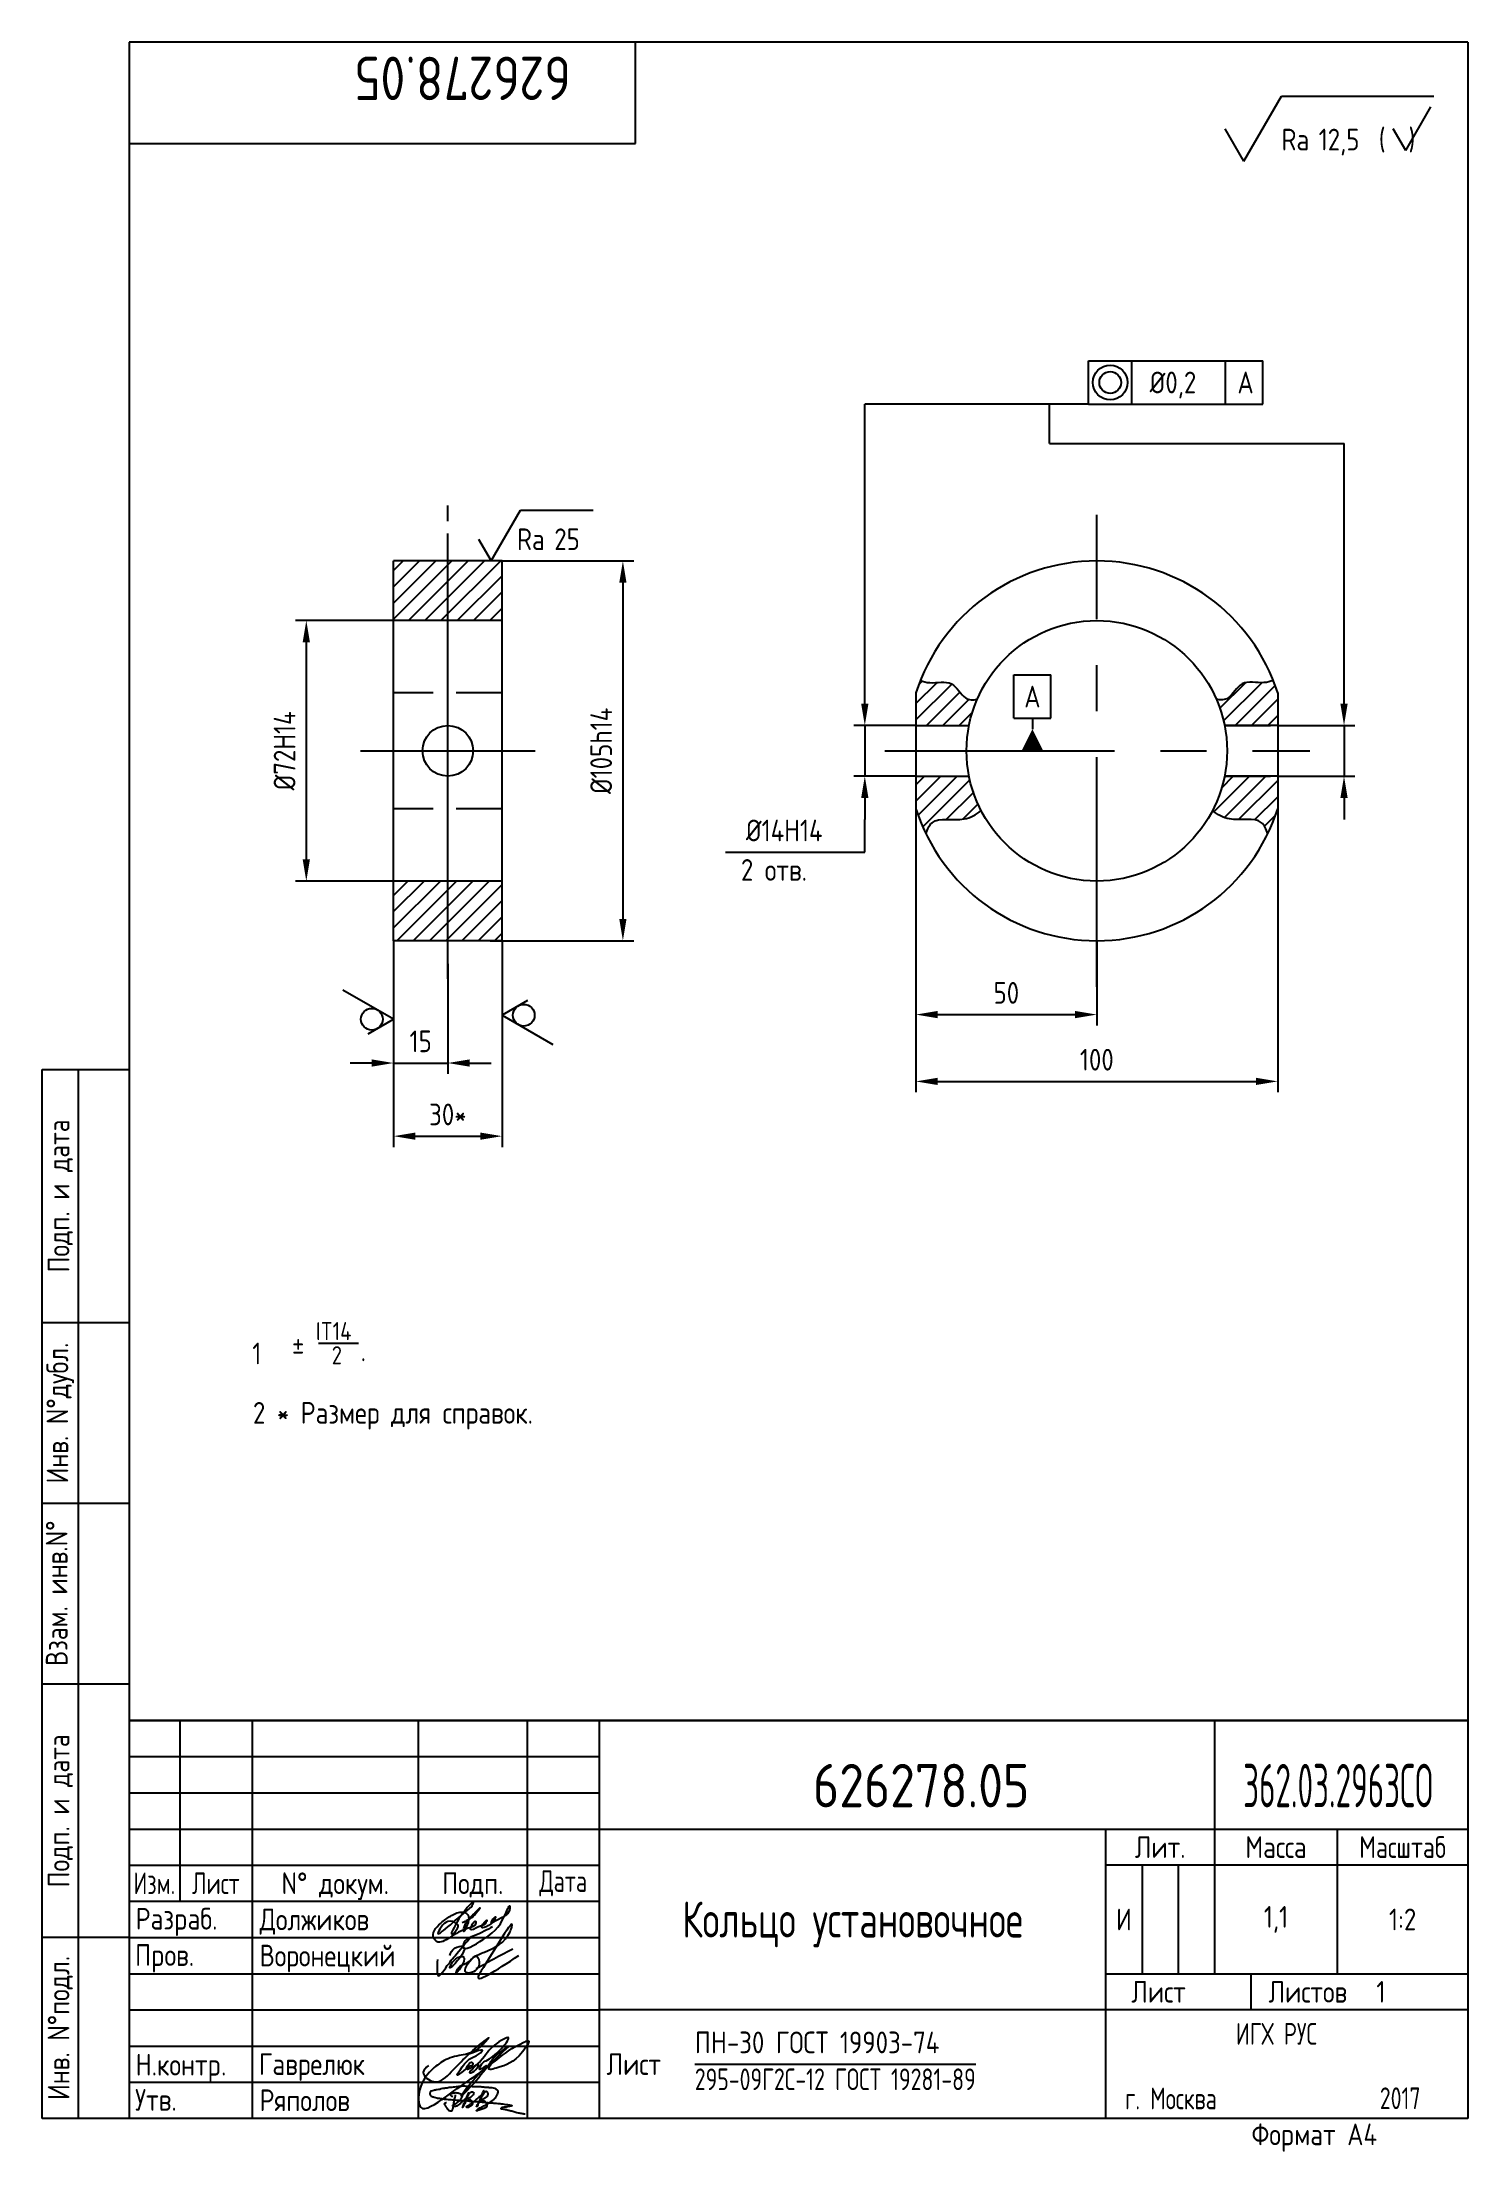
# Paper-space layout 'Layout1' of a CAD drawing. Header units: millimetres. Extents: x 423 to 620, y 70 to 361.
# The model-space entities are those that its viewports show. They can reach past a viewport. Long polylines and large blocks are cut down to what shows.
import ezdxf
from ezdxf.enums import TextEntityAlignment as Align

# ---------------------------------------------------------------- set-up
doc = ezdxf.new("R2010")
doc.units = ezdxf.units.MM
doc.header["$LTSCALE"] = 0.5
doc.linetypes.add('CENTER', pattern=[50.8, 31.75, -6.35, 6.35, -6.35])
doc.linetypes.add('HIDDEN', pattern=[9.525, 6.35, -3.175])
for name, color, linetype in [('Bord', 1, 'Continuous'), ('Cen', 5, 'CENTER'), ('Cont', 6, 'Continuous'), ('Dim', 7, 'Continuous'), ('Hatch', 2, 'Continuous'), ('Hide', 2, 'HIDDEN'), ('Text', 3, 'Continuous'), ('Textb', 6, 'Continuous'), ('THIN', 3, 'Continuous'), ('Vporti', 7, 'Continuous')]:
    doc.layers.add(name, color=color, linetype=linetype)
doc.layers.get('Vporti').off()
doc.styles.add('Style1', font='romans.shx', dxfattribs={"width": 0.8})
doc.dimstyles.new('LIN2', dxfattribs={"dimscale": 2, "dimtxt": 3, "dimasz": 3, "dimexe": 1.5, "dimexo": 0, "dimgap": 1.5, "dimtad": 1, "dimrnd": 1, "dimdsep": 46, "dimtxsty": 'Style1', "dimcen": 0, "dimdle": 2, "dimclrd": 256, "dimclrt": 3, "dimaunit": 1, "dimadec": 0, "dimazin": 0, "dimtfac": 1, "dimtmove": 0, "dimatfit": 3, "dimfxl": 1, "dimtvp": 0.833333, "dimtolj": 1, "dimarcsym": 0})

# ---------------------------------------------------------------- blocks, each defined once
blk = doc.blocks.new('A4')
at = {"layer": 'Bord'}
for p, q in [((20, 55), (85, 55)), ((20, 50), (85, 50)), ((20, 45), (85, 45)), ((160, 40), (160, 25)), ((165, 40), (165, 25)), ((20, 30), (85, 30)), ((20, 25), (85, 25)), ((20, 20), (85, 20)), ((20, 15), (85, 15)), ((20, 10), (85, 10))]:
    blk.add_line(p, q, dxfattribs=at)
at = {"layer": 'Cont'}
for p, q in [((205, 292), (20, 292)), ((20, 292), (20, 5)), ((90, 278), (90, 292)), ((205, 292), (205, 5)), ((20, 278), (90, 278)), ((8, 5), (8, 150)), ((8, 150), (20, 150)), ((13, 5), (13, 150)), ((8, 115), (20, 115)), ((20, 90), (8, 90)), ((20, 65), (8, 65)), ((205, 60), (20, 60)), ((20, 60), (205, 60)), ((27, 60), (27, 35)), ((37, 60), (37, 5)), ((60, 5), (60, 60)), ((75, 60), (75, 5)), ((85, 5), (85, 60)), ((170, 60), (170, 25)), ((85, 45), (205, 45)), ((155, 5), (155, 45)), ((187, 25), (187, 45)), ((20, 40), (85, 40)), ((205, 40), (155, 40)), ((85, 35), (20, 35)), ((20, 30), (8, 30)), ((155, 25), (205, 25)), ((175, 25), (175, 20)), ((205, 20), (85, 20)), ((20, 5), (8, 5)), ((205, 5), (20, 5))]:
    blk.add_line(p, q, dxfattribs=at)
at = {"layer": 'Text', "style": 'Style1', "width": 0.8}
for s, p in [('Подп. и дата', (10.5, 132.5)), ('Инв. N%%dдубл.', (10.5, 102.5)), ('Взам. инв.N%%d ', (10, 78.38)), ('Подп. и дата', (10.5, 47.5)), ('Инв. N%%dподл.', (10.5, 17.5))]:
    blk.add_text(s, height=3, rotation=90, dxfattribs=at).set_placement(p, align=Align.MIDDLE)
at = {"layer": 'Text', "style": 'Style1'}
for s, width, p in [('Лит.', 0.8, (162.5, 42.5)), ('Масса', 0.8, (178.5, 42.5)), ('Масштаб', 0.75, (196, 42.5)), ('Изм.', 0.7, (23.5, 37.5)), ('Лист', 0.7, (32, 37.5)), ('N%%d докум.', 0.8, (48.5, 37.5)), ('Подп.', 0.8, (67.5, 37.5)), ('Лист', 0.8, (162.27, 22.5)), ('Листов', 0.8, (182.9, 22.5))]:
    blk.add_text(s, height=3, dxfattribs=dict(at, width=width)).set_placement(p, align=Align.MIDDLE_CENTER)
at = {"layer": 'Text', "style": 'Style1', "width": 0.7}
for s, p in [('Дата', (80, 37.5)), ('ИГХ РУС', (178.57, 16.69))]:
    blk.add_text(s, height=3, dxfattribs=at).set_placement(p, align=Align.MIDDLE)
at = {"layer": 'Text', "style": 'Style1'}
for s, width, p in [('Разpаб.', 0.8, (20.92, 31.1)), ('Пpов.', 0.8, (20.84, 26.08)), ('Н.контp.', 0.8, (20.92, 10.92)), ('Утв.', 0.8, (20.84, 6.06)), ('г. Москва', 0.7, (157.64, 6.25)), ('Фоpмат А4', 0.8, (175.11, 1.29))]:
    blk.add_text(s, height=3, dxfattribs=dict(at, width=width)).set_placement(p)
for tag, p, width in [('ФИО', (39, 31), 0.8), ('ФИО', (39, 26), 0.8), ('ГОСТ_СОРТАМЕНТА', (98.19, 14), 0.8), ('ФИО', (39, 11), 0.8), ('ФИО', (39, 6), 0.8), ('2017', (192.85, 6.29), 0.7)]:
    blk.add_attdef(tag, p, '', height=3, dxfattribs=dict(at, width=width))
at = {"layer": 'Text', "style": 'Style1', "width": 0.8}
for tag, p in [('И', (157.49, 32.5)), ('700', (178.5, 32.5)), ('1:20', (196, 32.5))]:
    blk.add_attdef(tag, text='', height=3, dxfattribs=at).set_placement(p, align=Align.MIDDLE)
blk.add_attdef('Сборочный_чертеж', text='', height=3, dxfattribs=at).set_placement((120, 21.3), align=Align.CENTER)
for tag, p in [('1', (171.12, 22.5)), ('2', (193, 22.5))]:
    blk.add_attdef(tag, text='', height=3, dxfattribs=at).set_placement(p, align=Align.MIDDLE_CENTER)
blk.add_attdef('ЛИСТ', text='', height=3, dxfattribs=at).set_placement((85.99, 12.5), align=Align.MIDDLE_LEFT)
at = {"layer": 'Text', "style": 'Style1', "width": 0.7}
blk.add_attdef('%%OГОСТ_ТЕХ._ТРЕБОВАНИЙ', text='', height=3, dxfattribs=at).set_placement((98.19, 8), align=Align.BOTTOM_LEFT)
at = {"layer": 'Textb', "style": 'Style1', "width": 0.8}
blk.add_attdef('1234567', (81, 290), '', height=6, rotation=180, dxfattribs=at)
blk.add_attdef('1234567', (123.4, 48), '', height=6, dxfattribs=at)
for tag, height, p in [('123ХЯ', 6, (183.62, 48)), ('НАИМЕНОВАНИЕ', 5, (120, 30))]:
    blk.add_attdef(tag, text='', height=height, dxfattribs=at).set_placement(p, align=Align.CENTER)
blk = doc.blocks.new('A$C314368CF')
at = {"layer": 'Text'}
for q in [(7.18, 6), (1.98, 3)]:
    blk.add_line((3.72, 0), q, dxfattribs=at)
at = {"layer": 'Text', "style": 'Style1', "width": 0.8}
blk.add_text('(  )', height=3, dxfattribs=at).set_placement((0, 0))
blk = doc.blocks.new('sherISO_18')
at = {"layer": 'Cont'}
for p, q in [((-30.94, -16.46), (-25.74, -7.46)), ((-25.74, -7.46), (-4.67, -7.46)), ((-30.94, -16.46), (-33.54, -11.96))]:
    blk.add_line(p, q, dxfattribs=at)
blk.add_blockref('A$C314368CF', (-12.3, -14.96))
at = {"layer": 'Textb', "style": 'Style1', "width": 0.8}
blk.add_text('Ra', height=3, dxfattribs=at).set_placement((-25.74, -14.96))
blk.add_attdef('12,5', (-20.6, -14.96), '', height=3, dxfattribs=at)
blk = doc.blocks.new('sherISO_03')
at = {"layer": 'Text'}
blk.add_line((4.04, 7), (14.12, 7), dxfattribs=at)
blk.add_lwpolyline([(-1.73, 3), (0, 0), (4.04, 7)], dxfattribs=at)
at = {"layer": 'Text', "style": 'Style1', "width": 0.8}
blk.add_text('Ra', height=3, dxfattribs=at).set_placement((3.58, 1.5))
blk.add_attdef('6,3', (8.73, 1.5), '', height=3, dxfattribs=at)
blk = doc.blocks.new('SHER0')
at = {"layer": 'Text'}
blk.add_circle((0, 3), 1.5, dxfattribs=at)
at = {"layer": 'THIN'}
blk.add_lwpolyline([(-2.02, 3.5), (0, 0), (4.04, 7)], dxfattribs=at)
blk = doc.blocks.new('*D23')
at = {"layer": 'Defpoints', "color": 0, "transparency": 16777216}
for p in [(1022.55, 184.06), (1019.26, 79.06), (1055.94, 79.06)]:
    blk.add_point(p, dxfattribs=at)
at = {"layer": 'Dim', "color": 0, "lineweight": -2, "transparency": 16777216}
for p, q in [((1022.55, 184.06), (1058.94, 184.06)), ((1019.26, 79.06), (1058.94, 79.06))]:
    blk.add_line(p, q, dxfattribs=at)
at = {"layer": 'Dim', "lineweight": -2, "transparency": 16777216}
blk.add_line((1055.94, 178.06), (1055.94, 85.06), dxfattribs=at)
at = {"layer": 'Dim', "transparency": 16777216}
for points in [[(1054.94, 178.06), (1056.94, 178.06), (1055.94, 184.06)], [(1054.94, 85.06), (1056.94, 85.06), (1055.94, 79.06)]]:
    blk.add_solid(points, dxfattribs=at)
at = {"layer": 'Dim', "color": 3, "transparency": 16777216, "insert": (1049.94, 131.56), "char_height": 6, "attachment_point": 5, "rotation": 90, "style": 'Style1'}
blk.add_mtext('\\A1;%%c105h14', dxfattribs=at)
blk = doc.blocks.new('*D24')
at = {"layer": 'Defpoints', "color": 0, "transparency": 16777216}
for p in [(992.55, 167.56), (968.44, 95.56), (992.55, 95.56)]:
    blk.add_point(p, dxfattribs=at)
at = {"layer": 'Dim', "color": 0, "lineweight": -2, "transparency": 16777216}
for p, q in [((992.55, 167.56), (965.44, 167.56)), ((992.55, 95.56), (965.44, 95.56))]:
    blk.add_line(p, q, dxfattribs=at)
at = {"layer": 'Dim', "lineweight": -2, "transparency": 16777216}
blk.add_line((968.44, 161.56), (968.44, 101.56), dxfattribs=at)
at = {"layer": 'Dim', "transparency": 16777216}
for points in [[(967.44, 161.56), (969.44, 161.56), (968.44, 167.56)], [(967.44, 101.56), (969.44, 101.56), (968.44, 95.56)]]:
    blk.add_solid(points, dxfattribs=at)
at = {"layer": 'Dim', "color": 3, "transparency": 16777216, "insert": (962.44, 131.56), "char_height": 6, "attachment_point": 5, "rotation": 90, "style": 'Style1'}
blk.add_mtext('\\A1;%%c72H14', dxfattribs=at)
blk = doc.blocks.new('*D25')
at = {"layer": 'Defpoints', "color": 0, "transparency": 16777216}
for p in [(992.55, 79.06), (1022.55, 79.06), (1022.55, 25.03)]:
    blk.add_point(p, dxfattribs=at)
at = {"layer": 'Dim', "color": 0, "lineweight": -2, "transparency": 16777216}
for p, q in [((992.55, 79.06), (992.55, 22.03)), ((1022.55, 79.06), (1022.55, 22.03))]:
    blk.add_line(p, q, dxfattribs=at)
at = {"layer": 'Dim', "lineweight": -2, "transparency": 16777216}
blk.add_line((998.55, 25.03), (1016.55, 25.03), dxfattribs=at)
at = {"layer": 'Dim', "transparency": 16777216}
for points in [[(998.55, 26.03), (998.55, 24.03), (992.55, 25.03)], [(1016.55, 26.03), (1016.55, 24.03), (1022.55, 25.03)]]:
    blk.add_solid(points, dxfattribs=at)
at = {"layer": 'Dim', "color": 3, "transparency": 16777216, "insert": (1007.55, 31.03), "char_height": 6, "attachment_point": 5, "style": 'Style1'}
blk.add_mtext('\\A1;30*', dxfattribs=at)
blk = doc.blocks.new('*D26')
at = {"layer": 'Defpoints', "color": 0, "transparency": 16777216}
for p in [(1136.92, 138.56), (1122.8, 124.56), (1136.92, 124.56)]:
    blk.add_point(p, dxfattribs=at)
at = {"layer": 'Dim', "lineweight": -2, "transparency": 16777216}
for p, q in [((1122.8, 144.56), (1122.8, 150.56)), ((1122.8, 138.56), (1122.8, 124.56)), ((1122.8, 118.56), (1122.8, 112.56)), ((1122.8, 103.54), (1122.8, 112.56)), ((1084.28, 103.54), (1122.8, 103.54))]:
    blk.add_line(p, q, dxfattribs=at)
at = {"layer": 'Dim', "color": 0, "lineweight": -2, "transparency": 16777216}
for p, q in [((1136.92, 138.56), (1119.8, 138.56)), ((1136.92, 124.56), (1119.8, 124.56))]:
    blk.add_line(p, q, dxfattribs=at)
at = {"layer": 'Dim', "transparency": 16777216}
for points in [[(1121.8, 144.56), (1123.8, 144.56), (1122.8, 138.56)], [(1121.8, 118.56), (1123.8, 118.56), (1122.8, 124.56)]]:
    blk.add_solid(points, dxfattribs=at)
at = {"layer": 'Dim', "color": 3, "transparency": 16777216, "insert": (1100.54, 109.54), "char_height": 6, "attachment_point": 5, "style": 'Style1'}
blk.add_mtext('\\A1;%%c14H14', dxfattribs=at)
blk = doc.blocks.new('*D27')
at = {"layer": 'Defpoints', "color": 0, "transparency": 16777216}
for p in [(1136.92, 131.56), (1236.92, 131.56), (1236.92, 40.17)]:
    blk.add_point(p, dxfattribs=at)
at = {"layer": 'Dim', "color": 0, "lineweight": -2, "transparency": 16777216}
for p, q in [((1136.92, 131.56), (1136.92, 37.17)), ((1236.92, 131.56), (1236.92, 37.17))]:
    blk.add_line(p, q, dxfattribs=at)
at = {"layer": 'Dim', "lineweight": -2, "transparency": 16777216}
blk.add_line((1142.92, 40.17), (1230.92, 40.17), dxfattribs=at)
at = {"layer": 'Dim', "transparency": 16777216}
for points in [[(1142.92, 41.17), (1142.92, 39.17), (1136.92, 40.17)], [(1230.92, 41.17), (1230.92, 39.17), (1236.92, 40.17)]]:
    blk.add_solid(points, dxfattribs=at)
at = {"layer": 'Dim', "color": 3, "transparency": 16777216, "insert": (1186.92, 46.17), "char_height": 6, "attachment_point": 5, "style": 'Style1'}
blk.add_mtext('\\A1;100', dxfattribs=at)
blk = doc.blocks.new('*D28')
at = {"layer": 'Defpoints', "color": 0, "transparency": 16777216}
for p in [(1136.92, 131.56), (1186.92, 79.06), (1186.92, 58.64)]:
    blk.add_point(p, dxfattribs=at)
at = {"layer": 'Dim', "color": 0, "lineweight": -2, "transparency": 16777216}
for p, q in [((1136.92, 131.56), (1136.92, 55.64)), ((1186.92, 79.06), (1186.92, 55.64))]:
    blk.add_line(p, q, dxfattribs=at)
at = {"layer": 'Dim', "lineweight": -2, "transparency": 16777216}
blk.add_line((1142.92, 58.64), (1180.92, 58.64), dxfattribs=at)
at = {"layer": 'Dim', "transparency": 16777216}
for points in [[(1142.92, 59.64), (1142.92, 57.64), (1136.92, 58.64)], [(1180.92, 59.64), (1180.92, 57.64), (1186.92, 58.64)]]:
    blk.add_solid(points, dxfattribs=at)
at = {"layer": 'Dim', "color": 3, "transparency": 16777216, "insert": (1161.92, 64.64), "char_height": 6, "attachment_point": 5, "style": 'Style1'}
blk.add_mtext('\\A1;50', dxfattribs=at)
blk = doc.blocks.new('FORMA01')
at = {"layer": 'Bord'}
for p, q in [((-2.57, 4.21), (-2.57, 10.21)), ((-2.57, 10.21), (2.57, 10.21)), ((2.57, 4.21), (2.57, 10.21)), ((-2.57, 4.21), (2.57, 4.21)), ((0, 4.21), (0, 2.71))]:
    blk.add_line(p, q, dxfattribs=at)
blk.add_lwpolyline([(0, 2.71, 0, 3, 0), (0, -0.29, 3, 3, 0)], format="xyseb", dxfattribs=at)
at = {"layer": 'Text', "style": 'Style1', "width": 0.8}
blk.add_attdef('А', text='', height=3, dxfattribs=at).set_placement((0, 7.21), align=Align.MIDDLE)
blk = doc.blocks.new('*D40')
at = {"layer": 'Defpoints', "color": 0, "transparency": 16777216}
for p in [(1236.92, 138.56), (1236.92, 124.56), (1255.24, 124.56)]:
    blk.add_point(p, dxfattribs=at)
at = {"layer": 'Dim', "lineweight": -2, "transparency": 16777216}
for p, q in [((1255.24, 144.56), (1255.24, 150.56)), ((1255.24, 138.56), (1255.24, 124.56)), ((1255.24, 118.56), (1255.24, 112.56))]:
    blk.add_line(p, q, dxfattribs=at)
at = {"layer": 'Dim', "color": 0, "lineweight": -2, "transparency": 16777216}
for p, q in [((1236.92, 138.56), (1258.24, 138.56)), ((1236.92, 124.56), (1258.24, 124.56))]:
    blk.add_line(p, q, dxfattribs=at)
at = {"layer": 'Dim', "transparency": 16777216}
for points in [[(1254.24, 144.56), (1256.24, 144.56), (1255.24, 138.56)], [(1254.24, 118.56), (1256.24, 118.56), (1255.24, 124.56)]]:
    blk.add_solid(points, dxfattribs=at)
blk = doc.blocks.new('*D41')
at = {"layer": 'Defpoints', "color": 0, "transparency": 16777216}
for p in [(992.55, 79.06), (1007.55, 72.67), (1007.55, 45.25)]:
    blk.add_point(p, dxfattribs=at)
at = {"layer": 'Dim', "color": 0, "lineweight": -2, "transparency": 16777216}
for p, q in [((992.55, 79.06), (992.55, 42.25)), ((1007.55, 72.67), (1007.55, 42.25))]:
    blk.add_line(p, q, dxfattribs=at)
at = {"layer": 'Dim', "lineweight": -2, "transparency": 16777216}
for p, q in [((986.55, 45.25), (980.55, 45.25)), ((992.55, 45.25), (1007.55, 45.25)), ((1013.55, 45.25), (1019.55, 45.25))]:
    blk.add_line(p, q, dxfattribs=at)
at = {"layer": 'Dim', "transparency": 16777216}
for points in [[(986.55, 46.25), (986.55, 44.25), (992.55, 45.25)], [(1013.55, 46.25), (1013.55, 44.25), (1007.55, 45.25)]]:
    blk.add_solid(points, dxfattribs=at)
at = {"layer": 'Dim', "color": 3, "transparency": 16777216, "insert": (1000.05, 51.25), "char_height": 6, "attachment_point": 5, "style": 'Style1'}
blk.add_mtext('\\A1;15', dxfattribs=at)

msp = doc.modelspace()

# ---------------------------------------------------------------- hatches: boundary and pattern name
at = {"layer": 'Hatch'}
h = msp.add_hatch(dxfattribs=at)
h.set_pattern_fill('ANSI31', color=256)
h.set_pattern_definition([(45, (106.207, 0), (-2.245064, 2.245064), [])])
h.paths.add_polyline_path([(1007.552, 184.061), (992.552, 184.061), (992.552, 167.561), (1007.552, 167.561)])
h.paths.add_polyline_path([(1022.552, 184.061), (1007.552, 184.061), (1007.552, 167.561), (1022.552, 167.561)])
h.paths.add_polyline_path([(1007.552, 95.561), (992.552, 95.561), (992.552, 79.061), (1007.552, 79.061)])
h.paths.add_polyline_path([(1022.552, 95.561), (1007.552, 95.561), (1007.552, 79.061), (1022.552, 79.061)])
h = msp.add_hatch(dxfattribs=at)
h.set_pattern_fill('ANSI31', color=256)
edge = h.paths.add_edge_path()
edge.add_spline(control_points=[(1153.875, 145.847), (1152.674, 145.567), (1149.904, 145.622), (1147.205, 151.594), (1141.778, 149.967), (1138.983, 150.71), (1138.163, 151.03)], knot_values=[3.7639672, 3.7639672, 3.7639672, 3.7639672, 7.386797, 12.8642106, 18.9237457, 21.5640829, 21.5640829, 21.5640829, 21.5640829], degree=3, periodic=0)
edge.add_arc((1186.92, 131.561), 52.5, 158.232758, 162.24721)
edge.add_line((1136.92, 147.569), (1136.92, 138.561))
edge.add_line((1136.92, 138.561), (1151.607, 138.561))
edge.add_arc((1186.92, 131.561), 36, 156.619806, 168.787729, ccw=False)
edge = h.paths.add_edge_path()
edge.add_line((1151.607, 124.561), (1136.92, 124.561))
edge.add_line((1136.92, 124.561), (1136.92, 115.553))
edge.add_arc((1186.92, 131.561), 52.5, 197.75279, 205.94771)
edge.add_spline(control_points=[(1139.712, 108.59), (1140.061, 109.912), (1141.704, 113.691), (1149.505, 111.593), (1153.569, 113.913), (1154.93, 115.048)], knot_values=[2.6419427, 2.6419427, 2.6419427, 2.6419427, 6.4554248, 15.3985912, 20.6594056, 20.6594056, 20.6594056, 20.6594056], degree=3, periodic=0)
edge.add_arc((1186.92, 131.561), 36, 191.212271, 207.303762, ccw=False)
h = msp.add_hatch(dxfattribs=at)
h.set_pattern_fill('ANSI31', color=256)
edge = h.paths.add_edge_path()
edge.add_spline(control_points=[(1219.964, 145.847), (1221.165, 145.567), (1223.935, 145.622), (1226.634, 151.594), (1232.061, 149.967), (1234.857, 150.71), (1235.676, 151.03)], knot_values=[3.7639672, 3.7639672, 3.7639672, 3.7639672, 7.386797, 12.8642106, 18.9237457, 21.5640829, 21.5640829, 21.5640829, 21.5640829], degree=3, periodic=0)
edge.add_arc((1186.92, 131.561), 52.5, 17.75279, 21.767242, ccw=False)
edge.add_line((1236.92, 147.569), (1236.92, 138.561))
edge.add_line((1236.92, 138.561), (1222.232, 138.561))
edge.add_arc((1186.92, 131.561), 36, 11.212271, 23.380194)
edge = h.paths.add_edge_path()
edge.add_line((1222.232, 124.561), (1236.92, 124.561))
edge.add_line((1236.92, 124.561), (1236.92, 115.553))
edge.add_arc((1186.92, 131.561), 52.5, 334.05229, 342.24721, ccw=False)
edge.add_spline(control_points=[(1234.127, 108.59), (1233.778, 109.912), (1232.135, 113.691), (1224.334, 111.593), (1220.27, 113.913), (1218.909, 115.048)], knot_values=[2.6419427, 2.6419427, 2.6419427, 2.6419427, 6.4554248, 15.3985912, 20.6594056, 20.6594056, 20.6594056, 20.6594056], degree=3, periodic=0)
edge.add_arc((1186.92, 131.561), 36, 332.696238, 348.787729)

# ---------------------------------------------------------------- linework, layer by layer
at = {"layer": 'Bord'}
for p, q in [((1184.619, 239.396), (1232.792, 239.396)), ((1184.619, 227.396), (1184.619, 239.396)), ((1196.619, 227.396), (1196.619, 239.396)), ((1222.506, 227.396), (1222.506, 239.396)), ((1232.792, 227.396), (1232.792, 239.396)), ((1184.619, 227.396), (1122.825, 227.396)), ((1122.825, 147.519), (1122.825, 227.396)), ((1173.81, 216.499), (1173.817, 227.403)), ((1184.619, 227.396), (1232.792, 227.396)), ((1173.81, 216.499), (1255.243, 216.499)), ((1255.243, 140.561), (1255.243, 216.499))]:
    msp.add_line(p, q, dxfattribs=at)
for points, knots in [([(1138.163, 151.03), (1138.983, 150.71), (1141.778, 149.967), (1147.205, 151.594), (1149.904, 145.622), (1152.674, 145.567), (1153.875, 145.847)], [3.7639672, 3.7639672, 3.7639672, 3.7639672, 6.4043044, 12.4638395, 17.9412531, 21.5640829, 21.5640829, 21.5640829, 21.5640829]), ([(1235.676, 151.03), (1234.857, 150.71), (1232.061, 149.967), (1226.634, 151.594), (1223.935, 145.622), (1221.165, 145.567), (1219.964, 145.847)], [3.7639672, 3.7639672, 3.7639672, 3.7639672, 6.4043044, 12.4638395, 17.9412531, 21.5640829, 21.5640829, 21.5640829, 21.5640829]), ([(1139.712, 108.59), (1140.061, 109.912), (1141.704, 113.691), (1149.505, 111.593), (1153.569, 113.913), (1154.93, 115.048)], [2.6419427, 2.6419427, 2.6419427, 2.6419427, 6.4554248, 15.3985912, 20.6594056, 20.6594056, 20.6594056, 20.6594056]), ([(1234.127, 108.59), (1233.778, 109.912), (1232.135, 113.691), (1224.334, 111.593), (1220.27, 113.913), (1218.909, 115.048)], [2.6419427, 2.6419427, 2.6419427, 2.6419427, 6.4554248, 15.3985912, 20.6594056, 20.6594056, 20.6594056, 20.6594056])]:
    msp.add_open_spline(points, degree=3, knots=knots, dxfattribs=at)
at = {"layer": 'Cen'}
for p, q in [((1007.552, 118.835), (1007.552, 199.367)), ((1186.92, 66.335), (1186.92, 196.788)), ((1007.552, 68.555), (1007.552, 191.644)), ((983.386, 131.561), (1031.718, 131.561)), ((1128.307, 131.561), (1245.776, 131.561))]:
    msp.add_line(p, q, dxfattribs=at)
at = {"layer": 'Cont'}
for p, q in [((1022.552, 184.061), (992.552, 184.061)), ((992.552, 79.061), (992.552, 184.061)), ((1022.552, 79.061), (1022.552, 184.061)), ((1022.552, 167.561), (992.552, 167.561)), ((1136.92, 147.569), (1136.92, 115.553)), ((1236.92, 147.569), (1236.92, 115.553)), ((1136.92, 138.561), (1151.607, 138.561)), ((1236.92, 138.561), (1222.232, 138.561)), ((1136.92, 124.561), (1151.607, 124.561)), ((1236.92, 124.561), (1222.232, 124.561)), ((1022.552, 95.561), (992.552, 95.561)), ((1022.552, 79.061), (992.552, 79.061))]:
    msp.add_line(p, q, dxfattribs=at)
for centre, radius in [((1186.92, 131.561), 36), ((1007.552, 131.561), 7)]:
    msp.add_circle(centre, radius, dxfattribs=at)
for start, end in [(17.75279, 162.24721), (197.75279, 342.24721)]:
    msp.add_arc((1186.92, 131.561), 52.5, start, end, dxfattribs=at)
at = {"layer": 'Hide'}
for p, q in [((1022.552, 147.569), (992.552, 147.569)), ((1222.232, 138.561), (1236.92, 138.561)), ((1222.232, 124.561), (1236.92, 124.561)), ((1022.552, 115.553), (992.552, 115.553))]:
    msp.add_line(p, q, dxfattribs=at)
at = {"layer": 'Text'}
for major_axis, start_param, end_param in [((3.394, 3.394), 5.497787143782135, 11.780972450961722), ((2.121, 2.121), 5.497787143782138, 11.780972450961723)]:
    msp.add_ellipse((1190.619, 233.396), major_axis=major_axis, ratio=1, start_param=start_param, end_param=end_param, dxfattribs=at)

# ---------------------------------------------------------------- block references
at = {"layer": 'Text', "xscale": 2, "yscale": 2, "zscale": 2}
for name, p, values in [('sherISO_03', (1019.519, 184.061), {'6,3': '25'}), ('FORMA01', (1169.114, 132.14), {'А': 'А'})]:
    msp.add_blockref(name, p, dxfattribs=at).add_auto_attribs(values)
for p, rotation in [((992.552, 57.353), 90), ((1022.552, 58.466), 270)]:
    msp.add_blockref('SHER0', p, dxfattribs=dict(at, rotation=rotation))

# ---------------------------------------------------------------- texts
at = {"layer": 'Text', "style": 'Style1', "width": 0.8}
for s, p in [('%%c0,2', (1201.534, 230.396)), ('A', (1225.784, 230.396)), ('2 отв.', (1088.563, 95.633))]:
    msp.add_text(s, height=6, dxfattribs=at).set_placement(p)

# ---------------------------------------------------------------- dimensions: what is measured, and where the dimension line sits
at = {"layer": 'Dim'}
for base, p1, p2, text, override, picture, middle in [((1055.943, 79.061), (1022.552, 184.061), (1019.261, 79.061), '%%c<>h14', {"dimgap": 1.5}, '*D23', (1049.943, 131.561)), ((968.442, 95.561), (992.552, 167.561), (992.552, 95.561), '%%c<>H14', {"dimgap": 1.5}, '*D24', (962.442, 131.561)), ((1255.243, 124.561), (1236.92, 138.561), (1236.92, 124.561), ' ', {"dimtoh": 1, "dimtmove": 1}, '*D40', (1255.243, 131.561))]:
    dim = msp.add_linear_dim(base=base, p1=p1, p2=p2, angle=90, text=text, dimstyle='LIN2', override=override, dxfattribs=at)
    dim.commit()
    dim.dimension.update_dxf_attribs({"geometry": picture, "text_midpoint": middle})
dim = msp.add_linear_dim(base=(1122.798, 124.561), p1=(1136.923, 138.561), p2=(1136.923, 124.561), angle=90, text='%%c<>H14', dimstyle='LIN2', override={"dimgap": 1.5, "dimtoh": 1, "dimtmove": 1}, dxfattribs=at)
dim.commit()
dim.dimension.update_dxf_attribs({"geometry": '*D26', "text_midpoint": (1114.194, 103.539), "dimtype": 160})
for base, p2, picture, middle in [((1236.92, 40.174), (1236.92, 131.561), '*D27', (1186.92, 46.174)), ((1186.92, 58.644), (1186.92, 79.061), '*D28', (1161.92, 64.644))]:
    dim = msp.add_linear_dim(base=base, p1=(1136.92, 131.561), p2=p2, dimstyle='LIN2', override={"dimgap": 1.5}, dxfattribs=at)
    dim.commit()
    dim.dimension.update_dxf_attribs({"geometry": picture, "text_midpoint": middle})
dim = msp.add_linear_dim(base=(1007.552, 45.249), p1=(992.552, 79.061), p2=(1007.552, 72.67), dimstyle='LIN2', dxfattribs=at)
dim.commit()
dim.dimension.update_dxf_attribs({"geometry": '*D41', "text_midpoint": (1000.052, 51.249)})
dim = msp.add_linear_dim(base=(1022.552, 25.034), p1=(992.552, 79.061), p2=(1022.552, 79.061), text='30*', dimstyle='LIN2', dxfattribs=at)
dim.commit()
dim.dimension.update_dxf_attribs({"geometry": '*D25', "text_midpoint": (1007.552, 31.034)})

psp = doc.layouts.get("Layout1")

# ---------------------------------------------------------------- linework, layer by layer
at = {"layer": 'Cont'}
psp.add_line((619.73, 361.14), (619.73, 74.14), dxfattribs=at)
at = {"layer": 'Text'}
psp.add_line((460.93, 181.3), (466.46, 181.3), dxfattribs=at)
for points, knots in [([(484.96, 100.62), (484.2, 100.2), (482.89, 99.48), (481.01, 98.89), (480.69, 96.96), (485.62, 100.06), (485.95, 100.67), (487.36, 103.7), (487.33, 102.26), (486.45, 102.14), (484.26, 100.66), (485.57, 102.42), (485.04, 100.9), (482.52, 99.79), (484.4, 101.96), (483.86, 100.76), (483.13, 100.79), (481.27, 99.55), (482.61, 101.81), (482.72, 100.72), (480.82, 100.28), (479.55, 99.44), (477.4, 98.09), (476.35, 99.83), (477.86, 101.24), (479.26, 102.21), (480.54, 102.84), (481.51, 102.43), (481.92, 101.44), (480.61, 99.13), (481.31, 101.41), (481.92, 101.86), (483.56, 103.68), (482.57, 102.23), (481.84, 101.68), (481.04, 101.29), (480.79, 101.17)], [0, 0, 0, 0, 2.703743, 4.672825, 5.02799, 7.955933, 13.437489, 13.883188, 14.189441, 16.413959, 17.478513, 18.47964, 18.959294, 20.910841, 22.003091, 22.470554, 23.533771, 24.710748, 26.01626, 26.201331, 27.488187, 30.382065, 32.258784, 33.069724, 35.439902, 37.010787, 38.612861, 39.32109, 39.818865, 41.83144, 42.782113, 44.494961, 45.867914, 46.467245, 48.290622, 49.101188, 49.101188, 49.101188, 49.101188]), ([(479.31, 99.84), (479.73, 100.75), (480.27, 101.94), (482.54, 104.5), (482.09, 103.34), (480.58, 102.31), (476.38, 98.2), (478.03, 100.94), (479.01, 101.62), (480.57, 100.93), (479.93, 100.13), (479.41, 99.44), (479.25, 99.7), (479.29, 99.79), (479.31, 99.84)], [0, 0, 0, 0, 4.062617, 5.226919, 5.800291, 6.663227, 11.774431, 12.938639, 14.11351, 15.354081, 16.396133, 16.918576, 17.03251, 17.182794, 17.182794, 17.182794, 17.182794]), ([(479.05, 96.65), (479.2, 97.02), (479.52, 97.77), (482.02, 98.33), (480.22, 95.88), (478.7, 94.55), (479.75, 96.54), (481.89, 96.62), (479.42, 93.32), (480.48, 95.53), (481.65, 95.42), (482.62, 96.93), (483.46, 95.55), (482.63, 94.21), (480.59, 94.21), (482.18, 96.61), (484.58, 97.28), (486.95, 98.57), (488.44, 103), (484.66, 96.47), (482, 92.32), (485.46, 94.59), (488.61, 96.65)], [0, 0, 0, 0, 1.213353, 2.399709, 5.497648, 5.861317, 7.611627, 8.43806, 10.837371, 11.583123, 13.461301, 14.534506, 15.162086, 17.217848, 17.944717, 20.123775, 21.948027, 26.460707, 27.144718, 34.52243, 35.159468, 41.304292, 41.304292, 41.304292, 41.304292]), ([(477.36, 96.09), (477.31, 95.64), (477.25, 94.97), (477.41, 93.43), (478.74, 95.33), (479.87, 96.76), (481.25, 98.37), (482.06, 99.31)], [0, 0, 0, 0, 1.523947, 2.237958, 3.351836, 5.856423, 9.374056, 9.374056, 9.374056, 9.374056]), ([(487.78, 97.54), (487.02, 97.15), (485.3, 96.27), (483.63, 95.32), (482.71, 94.79)], [0, 0, 0, 0, 2.587978, 5.77327, 5.77327, 5.77327, 5.77327]), ([(476.1, 81.46), (475.76, 81.15), (474.88, 80.34), (477.27, 78.48), (480.4, 81.74), (481.9, 83.35), (484.78, 85.57), (482.88, 83.49), (481.47, 82.97), (478.78, 82.59), (476.47, 80.92), (474.74, 78.88), (474.59, 74.36), (480.75, 78.74), (484.5, 81.34), (487.78, 84.04), (490.46, 85.17), (488.13, 81.84), (486.84, 81.53), (483.53, 80.46), (485.8, 82.9), (487.87, 84.61), (485.18, 82.81), (484.07, 80.71), (479.29, 75.58), (481.89, 79.06), (485.01, 82.28), (482.88, 80.48), (483.43, 81.81), (484.59, 82.34), (485.77, 83.19), (488.03, 86.04), (484.41, 83.93), (484.11, 82.63), (481.07, 80.03), (482.69, 80.72), (483.29, 81.94), (482.23, 81.16), (480.93, 80.63), (481.99, 82.28), (482.34, 81.56), (481.27, 81.11), (479.47, 79.35), (480.96, 81.59), (481.87, 82.55), (483.03, 82.87), (483.98, 83.9), (482.73, 83.42), (481.7, 83.01)], [0, 0, 0, 0, 1.17994, 3.087717, 5.863103, 12.338328, 12.854096, 14.088578, 16.834551, 19.302558, 21.570562, 25.210018, 27.650956, 31.348291, 40.129863, 44.562748, 45.223917, 46.979401, 51.214655, 52.099288, 55.323111, 56.227801, 58.471865, 60.028126, 65.752911, 68.466223, 71.038525, 71.934922, 72.780229, 73.495807, 76.028152, 77.999346, 80.11892, 83.1954, 85.334448, 86.270878, 87.060466, 88.110212, 88.803314, 89.989889, 90.197567, 90.706974, 92.884587, 94.19917, 96.055742, 97.375783, 97.753899, 99.636325, 99.636325, 99.636325, 99.636325]), ([(479.48, 77.12), (479.43, 77.14), (479.34, 77.17), (479.24, 77.25), (479.16, 77.33), (479.09, 77.44), (479.18, 77.53), (479.29, 77.6), (479.46, 77.64), (479.67, 77.68), (479.9, 77.71), (480.12, 77.68), (480.35, 77.63), (480.56, 77.54), (480.75, 77.39), (480.76, 77.17), (480.68, 77.02), (480.59, 76.86), (480.48, 76.7), (480.33, 76.53), (480.2, 76.38), (480.05, 76.28), (479.93, 76.18), (479.8, 76.11), (479.66, 76.06), (479.54, 76), (479.47, 75.97), (479.42, 75.9), (479.49, 75.85), (479.57, 75.84), (479.7, 75.83), (479.85, 75.83), (480.03, 75.88), (480.23, 75.95), (480.41, 76.09), (480.57, 76.27), (480.74, 76.4), (480.89, 76.57), (481.04, 76.69), (481.15, 76.79), (481.23, 76.89), (481.37, 77.04), (481.49, 77.28), (481.59, 77.44), (481.65, 77.72), (481.53, 77.42), (481.5, 77.2), (481.34, 76.85), (481.26, 76.57), (481.17, 76.33), (481.05, 76.06), (480.97, 75.88), (480.76, 75.53), (480.93, 75.92), (481.02, 76.2), (481.19, 76.49), (481.31, 76.76), (481.38, 76.95), (481.49, 77.15), (481.63, 77.33), (481.7, 77.5), (481.82, 77.64), (481.96, 77.79), (482.15, 77.86), (482.32, 77.78), (482.38, 77.63), (482.33, 77.46), (482.2, 77.27), (482.01, 77.13), (481.85, 76.98), (481.7, 76.92), (481.62, 76.88), (481.43, 76.84), (481.65, 76.82), (481.78, 76.76), (481.95, 76.69), (482.06, 76.55), (482.15, 76.43), (482.19, 76.3), (482.19, 76.12), (482.11, 75.96), (481.93, 75.82), (481.72, 75.7), (481.53, 75.62), (481.32, 75.68), (481.43, 75.86), (481.59, 75.92), (481.75, 76.03), (481.91, 76.12), (482.04, 76.22), (482.16, 76.29), (482.25, 76.37), (482.35, 76.44), (482.46, 76.53), (482.58, 76.63), (482.77, 76.78), (482.96, 76.94), (483.14, 77.13), (483.29, 77.25), (483.42, 77.37), (483.51, 77.5), (483.63, 77.6), (483.72, 77.73), (483.78, 77.84), (483.79, 78.03), (483.65, 77.84), (483.58, 77.69), (483.49, 77.45), (483.4, 77.21), (483.3, 76.98), (483.23, 76.74), (483.13, 76.54), (483.03, 76.31), (482.97, 76.1), (482.91, 75.9), (482.86, 75.79), (482.7, 75.74), (482.92, 76.09), (483.05, 76.3), (483.23, 76.62), (483.36, 76.84), (483.48, 77.07), (483.64, 77.36), (483.77, 77.65), (483.91, 77.82), (484.09, 77.94), (484.26, 77.76), (484.3, 77.57), (484.3, 77.38), (484.25, 77.21), (484.13, 77.08), (483.99, 76.97), (483.83, 76.87), (483.68, 76.79), (483.51, 76.75), (483.41, 76.73), (483.19, 76.73), (483.37, 76.7), (483.46, 76.66), (483.58, 76.63), (483.7, 76.59), (483.82, 76.57), (483.93, 76.48), (484, 76.38), (484.09, 76.27), (484.14, 76.15), (484.17, 76.02), (484.19, 75.88), (484.16, 75.74), (484.05, 75.63), (483.9, 75.53), (483.71, 75.48), (483.49, 75.41), (483.28, 75.31), (483.02, 75.24), (482.87, 75.19), (482.73, 75.18), (482.83, 75.33), (482.92, 75.4), (483.12, 75.54), (483.36, 75.64), (483.64, 75.8), (483.85, 75.92), (484.01, 75.99), (484.15, 76.08), (484.29, 76.19), (484.52, 76.33), (484.78, 76.51), (485.05, 76.7), (485.27, 76.88), (485.4, 77.05), (485.53, 77.2), (485.6, 77.36), (485.68, 77.49), (485.72, 77.67), (485.76, 77.89), (485.51, 78.24), (484.98, 78.35), (484.39, 78.39), (483.87, 78.42), (483.36, 78.49), (482.88, 78.51), (482.4, 78.5), (481.97, 78.54), (481.59, 78.53), (481.27, 78.57), (480.95, 78.58), (480.62, 78.57), (480.27, 78.54), (479.91, 78.49), (479.53, 78.43), (479.16, 78.41), (478.83, 78.37), (478.49, 78.28), (478.09, 78.29), (477.68, 78.13), (477.27, 78.11), (476.88, 77.99), (476.55, 77.95), (476.33, 77.81), (476.28, 77.58), (476.33, 77.35), (476.57, 77.14), (476.89, 77.09), (477.3, 76.95), (477.78, 76.9), (478.24, 76.81), (478.65, 76.77), (479.03, 76.77), (479.42, 76.69), (479.98, 76.69), (480.55, 76.58), (481.22, 76.62), (481.83, 76.51), (482.44, 76.47), (483.03, 76.46), (483.62, 76.38), (484.3, 76.31), (484.94, 76.29), (485.46, 76.22), (485.92, 76.18), (486.34, 76.15), (486.72, 76.08), (487.03, 76.04), (487.31, 76), (487.48, 75.98), (487.72, 75.89), (487.48, 75.82), (487.32, 75.78), (487.01, 75.74), (486.68, 75.68), (486.4, 75.67), (485.95, 75.5), (486.52, 75.43), (486.85, 75.35), (487.38, 75.23), (487.92, 75.11), (488.48, 74.91), (488.95, 74.84), (489.28, 74.79), (489.42, 74.77), (489.48, 74.76)], [0, 0, 0, 0, 0.153866, 0.270441, 0.388867, 0.510533, 0.592156, 0.71333, 0.90842, 1.11344, 1.349254, 1.61246, 1.782219, 2.047249, 2.291879, 2.451528, 2.651081, 2.806158, 3.017979, 3.227348, 3.462381, 3.633009, 3.75766, 3.920516, 4.080796, 4.214529, 4.291786, 4.349969, 4.397594, 4.50822, 4.594826, 4.799244, 4.954392, 5.128468, 5.437537, 5.632649, 5.842485, 6.094987, 6.293219, 6.410959, 6.551192, 6.687808, 7.022147, 7.294342, 7.425356, 7.52079, 7.946481, 8.313051, 8.59833, 8.833695, 9.090496, 9.427695, 9.601191, 9.883219, 10.093306, 10.673943, 10.798776, 10.974628, 11.287247, 11.486184, 11.648652, 11.848902, 12.027194, 12.25348, 12.40059, 12.537783, 12.716293, 12.91523, 13.208551, 13.438489, 13.549668, 13.67779, 13.77127, 13.930001, 14.029091, 14.272112, 14.434836, 14.547084, 14.739051, 14.830983, 15.061241, 15.268922, 15.500489, 15.788979, 15.879568, 16.024283, 16.221854, 16.418714, 16.593102, 16.783247, 16.91018, 17.018213, 17.135263, 17.278205, 17.430482, 17.620087, 17.979626, 18.191789, 18.388716, 18.565718, 18.714854, 18.857929, 19.039974, 19.171375, 19.283034, 19.400085, 19.618058, 19.882245, 20.150781, 20.377854, 20.649532, 20.89723, 21.042543, 21.40016, 21.557817, 21.667145, 21.752781, 21.926256, 22.412297, 22.813145, 22.961412, 23.171289, 23.607257, 23.940428, 24.110007, 24.291214, 24.48084, 24.697609, 24.904078, 25.034245, 25.218018, 25.407651, 25.573473, 25.787447, 25.930292, 26.051316, 26.18846, 26.285312, 26.406799, 26.52425, 26.630463, 26.793722, 26.898606, 27.029313, 27.171012, 27.314101, 27.419918, 27.580557, 27.709367, 27.829268, 28.024364, 28.266961, 28.41242, 28.705761, 28.989137, 29.187748, 29.233768, 29.332802, 29.529535, 29.667094, 30.039923, 30.332117, 30.61061, 30.769982, 30.856778, 31.109923, 31.313488, 31.656425, 32.066331, 32.296628, 32.49714, 32.710276, 32.891468, 33.014834, 33.177747, 33.444503, 33.618009, 34.409008, 34.914636, 35.419802, 35.95397, 36.458179, 36.88069, 37.388403, 37.738353, 38.034261, 38.353468, 38.693154, 39.037638, 39.391136, 39.787481, 40.203773, 40.488977, 40.784975, 41.26625, 41.668005, 42.070065, 42.499388, 42.869834, 43.079573, 43.213439, 43.554591, 43.717296, 44.153724, 44.506336, 45.019111, 45.587859, 45.90191, 46.270392, 46.703958, 47.093115, 47.952647, 48.44014, 49.079253, 49.808223, 50.268654, 50.851051, 51.604831, 52.298429, 52.776925, 53.1907, 53.661988, 54.042386, 54.348524, 54.616841, 54.853814, 54.983777, 55.126096, 55.333328, 55.613101, 56.008732, 56.315809, 56.59982, 56.87931, 57.399251, 57.889617, 58.432507, 59.066698, 59.660314, 59.862668, 60.07277, 60.07277, 60.07277, 60.07277]), ([(478.62, 76.29), (478.56, 76.28), (478.48, 76.26), (478.36, 76.24), (478.24, 76.14), (478.38, 76), (478.44, 75.87), (478.57, 75.69), (478.69, 75.47), (478.87, 75.3), (479.02, 75.2), (479.16, 75.16), (479.32, 75.18), (479.44, 75.3), (479.51, 75.54), (479.56, 75.83), (479.62, 76.16), (479.65, 76.42), (479.69, 76.68), (479.77, 76.94), (479.81, 77.19), (479.85, 77.34), (479.86, 77.39)], [0, 0, 0, 0, 0.15847, 0.269731, 0.363591, 0.555514, 0.688037, 0.848606, 1.204359, 1.433632, 1.58673, 1.729549, 1.880686, 2.057874, 2.19169, 2.63505, 2.928153, 3.184121, 3.441863, 3.696117, 4.025873, 4.178055, 4.178055, 4.178055, 4.178055])]:
    psp.add_open_spline(points, degree=3, knots=knots, dxfattribs=at)

# ---------------------------------------------------------------- block references
ref = psp.add_blockref('A4', (414.73, 69.14))
ref.add_attrib('ФИО', 'Должиков', (452.77, 100.14), dxfattribs={"layer": 'Text', "height": 3, "style": 'Style1', "width": 0.8})
ref.add_attrib('ФИО', 'Воронецкий', (452.77, 95.14), dxfattribs={"layer": 'Text', "height": 3, "style": 'Style1', "width": 0.8})
ref.add_attrib('ФИО', 'Гаврелюк', (452.68, 80.14), dxfattribs={"layer": 'Text', "height": 3, "style": 'Style1', "width": 0.8})
ref.add_attrib('ФИО', 'Ряполов', (452.77, 75.14), dxfattribs={"layer": 'Text', "height": 3, "style": 'Style1', "width": 0.8})
ref.add_attrib('123ХЯ', '362.03.2963СО', dxfattribs={"layer": 'Textb', "height": 6, "style": 'Style1', "width": 0.5}).set_placement((601.8, 117.14), align=Align.CENTER)
ref.add_attrib('1234567', '626278.05', (529.25, 117.14), dxfattribs={"layer": 'Textb', "height": 6, "style": 'Style1', "width": 0.8})
ref.add_attrib('НАИМЕНОВАНИЕ', 'Кольцо установочное', dxfattribs={"layer": 'Textb', "height": 5, "style": 'Style1', "width": 0.7}).set_placement((534.73, 99.14), align=Align.CENTER)
ref.add_attrib('ЛИСТ', 'Лист', dxfattribs={"layer": 'Text', "height": 3, "style": 'Style1', "width": 0.8}).set_placement((500.72, 81.64), align=Align.MIDDLE_LEFT)
ref.add_attrib('ГОСТ_СОРТАМЕНТА', 'ПН-30 ГОСТ 19903-74', (512.92, 83.14), dxfattribs={"layer": 'Text', "height": 3, "style": 'Style1', "width": 0.8})
ref.add_attrib('%%OГОСТ_ТЕХ._ТРЕБОВАНИЙ', '%%O295-09Г2С-12 ГОСТ 19281-89', dxfattribs={"layer": 'Text', "height": 3, "style": 'Style1', "width": 0.7}).set_placement((512.92, 77.14), align=Align.BOTTOM_LEFT)
ref.add_attrib('И', 'И', dxfattribs={"layer": 'Text', "height": 3, "style": 'Style1', "width": 0.8}).set_placement((572.22, 101.64), align=Align.MIDDLE)
ref.add_attrib('700', '1,1', dxfattribs={"layer": 'Text', "height": 3, "style": 'Style1', "width": 0.8}).set_placement((593.23, 101.64), align=Align.MIDDLE)
ref.add_attrib('1:20', '1:2', dxfattribs={"layer": 'Text', "height": 3, "style": 'Style1', "width": 0.8}).set_placement((610.73, 101.64), align=Align.MIDDLE)
ref.add_attrib('2', '1', dxfattribs={"layer": 'Text', "height": 3, "style": 'Style1', "width": 0.8}).set_placement((607.73, 91.64), align=Align.MIDDLE_CENTER)
ref.add_attrib('200', '2017', (607.58, 75.42), dxfattribs={"layer": 'Text', "height": 3, "style": 'Style1', "width": 0.7})
ref.add_attrib('1234567', '626278.05', (495.73, 359.14), dxfattribs={"layer": 'Textb', "height": 6, "rotation": 180, "style": 'Style1', "width": 0.8})
at = {"layer": 'Dim'}
psp.add_blockref('sherISO_18', (619.73, 361.14), dxfattribs=at).add_auto_attribs({'12,5': '12,5'})

# ---------------------------------------------------------------- texts
at = {"layer": 'Text', "style": 'Style1', "width": 0.8}
for s, height, p in [('IT14', 2.5, (460.55, 181.71)), ('1 ', 3, (451.77, 178.38)), ('±', 3, (457.25, 179.38)), ('2', 2.5, (462.74, 178.38)), ('.', 3, (466.74, 178.8)), ('2 * Размер для справок.', 3, (451.86, 170.17))]:
    psp.add_text(s, height=height, dxfattribs=at).set_placement(p)

# ---------------------------------------------------------------- viewports
at = {"layer": 'Vporti'}
psp.add_viewport(center=(527.23, 245.14), size=(185, 232), view_center_point=(1104.443, 95.482), view_height=464, dxfattribs=at)

doc.saveas('drawing.dxf')
